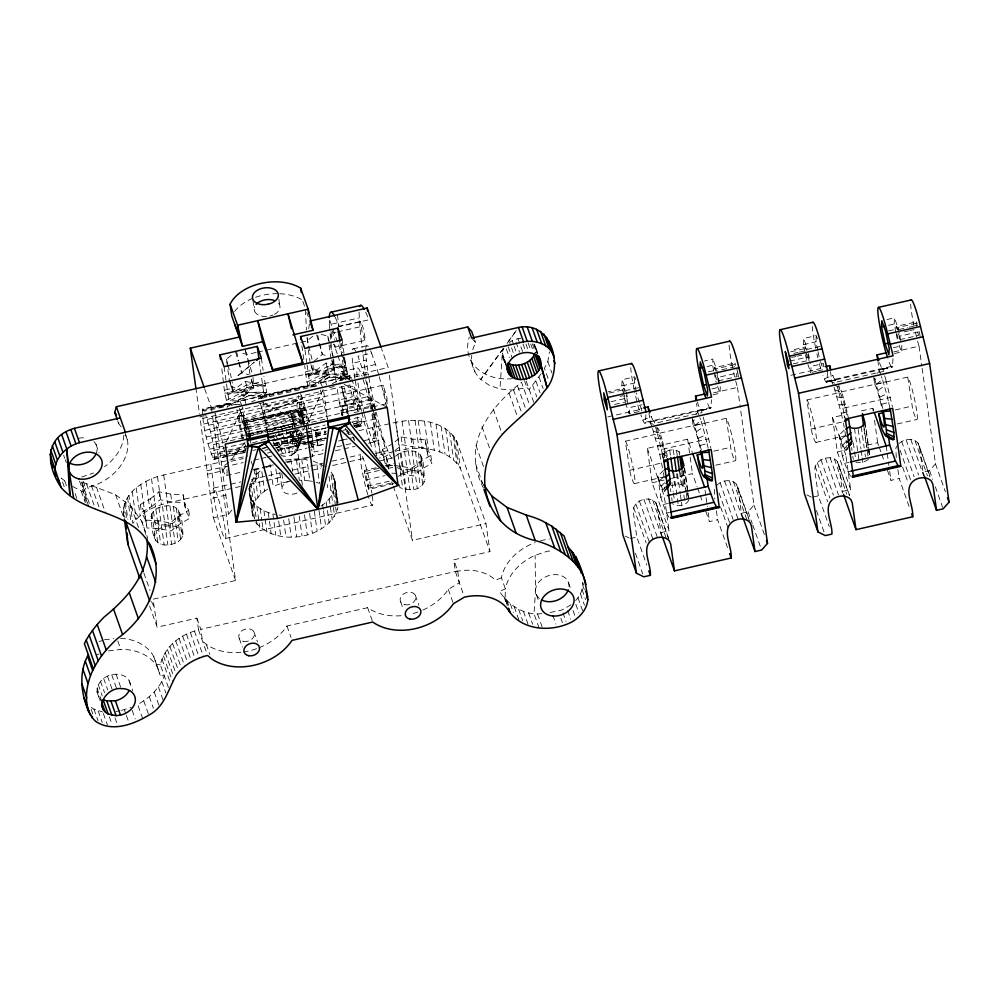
<?xml version="1.0" encoding="UTF-8"?>
<svg xmlns="http://www.w3.org/2000/svg" width="999" height="999" viewBox="0 0 999 999"><rect width="100%" height="100%" fill="white"/><g stroke="black" fill="none" stroke-linecap="round" stroke-linejoin="round"><path stroke-width="0.75" stroke-dasharray="5 3.75" d="M359.028 312.113L360.377 332.455A215.235 21.429 77.2 0 0 362.075 347.752M302.385 485.214L297.078 447.327L294.605 444.443L290.085 442.957L290.247 432.417M483.454 488.061C461.088 445.129 488.548 408.454 521.503 382.242L529.532 404.907M101.074 700.436C90.722 688.761 102.323 674.063 116.109 674.25A17.145 13.024 -19.5 0 1 130.107 687.499M507.367 605.556L505.119 598.314L505.382 588.935L501.436 577.784A48.601 36.901 -19.5 0 1 535.064 542.569M123.963 516.57C119.805 493.768 144.58 479.07 163.711 475L228.471 460.302M240.247 404.395L227.472 404.358L224.7 393.082L221.628 367.132M316.496 385.876L308.154 386.039L264.785 395.891L263.611 391.995L246.591 392.607L232.967 391.745L232.268 382.08M224.7 393.082L239.398 392.794L253.709 387.038L253.009 377.372M351.461 380.619L347.565 378.896L347.427 374.038L328.958 374.388L310.252 387.375L258.604 399.051L258.766 395.666L266.745 392.37L263.961 376.461M263.611 391.995L259.29 361.163M307.118 365.085L310.252 387.375L309.078 385.239L308.154 386.039L306.98 382.142L304.67 365.646M332.28 383.579L345.467 377.56L344.293 373.663L327.272 374.275L313.636 373.426L312.737 362.225M305.382 374.75L320.08 374.475L334.39 368.706L333.691 359.041M344.293 373.663L340.047 343.394M623.613 394.418L621.84 385.889L622.14 379.695L634.74 376.835L635.701 379.545M639.048 411.576L629.233 413.798L629.532 407.604L642.132 404.745M636.226 391.558L634.452 383.029L634.74 376.835M645.878 414.61L645.466 422.277L711.026 407.392L711.438 399.725M713.786 370.954L712.612 365.272L712.899 359.078L704.495 360.989M712.999 394.78L720.004 393.194L720.291 386.988L716.745 369.942L712.899 359.078M805.144 353.184L803.371 344.655L803.671 338.461L816.27 335.602L817.719 339.672M817.756 350.324L815.983 341.795L816.27 335.602M817.769 370.979L823.376 369.717L823.676 363.511L811.063 366.383L810.763 372.577L807.891 364.435M827.484 372.04L827.01 381.056L892.557 366.158L892.969 358.491M895.916 332.567L894.142 324.051L894.43 317.844L886.026 319.755M894.53 353.546L901.535 351.96L901.835 345.766L898.276 328.708L894.43 317.844M541.146 373.763L529.17 389.46L526.948 387.649L511.875 390.072L499.975 388.986L502.347 353.122A17.145 13.024 -19.5 0 1 503.821 348.289M537.712 353.658L534.59 344.593L535.776 349.101L534.827 353.933M668.643 538.286L655.769 502.547L652.747 500.099L648.576 498.951L643.893 499.275L639.41 501.036L635.801 503.946L633.641 507.567L633.229 511.363L636.825 537.062L646.728 565.022M714.322 489.248L714.735 498.976M849.649 495.591L837.299 461.313L834.277 458.866L830.107 457.729L825.424 458.054L820.941 459.802L817.332 462.712L815.172 466.346L814.759 470.129L818.356 495.829L829.295 526.735M292.532 443.494L294.368 427.272C286.488 425 277.198 426.548 271.204 432.367M249.25 490.084C249.588 481.755 255.17 474.725 261.613 469.93L264.598 491.208C256.256 497.09 249.45 507.942 253.446 518.294L249.25 490.084L252.235 511.363M269.543 436.513L291.808 431.456L291.121 436.925L300.237 443.931L305.157 443.356M844.105 430.207L839.347 434.927L842.719 445.129L845.629 450.462L846.752 447.652M307.505 337.837L308.129 348.326M308.753 328.671L309.378 324.088M335.427 505.606L330.644 471.59C340.846 483.479 331.88 500.511 319.618 506.743M250.462 497.015L251.96 500.249L254.945 521.528C275.212 547.652 328.796 539.947 337.999 507.33M292.183 428.796L293.469 421.079L290.359 411.638L243.993 421.166L240.996 412.687A27.547 2.747 77.2 0 0 239.947 409.84M293.144 446.491L284.578 448.439L276.186 447.415L281.468 455.744L286.563 456.368L291.783 455.182L293.144 446.491C300.125 444.592 306.094 434.54 298.614 429.558M548.001 378.334L544.443 368.281L547.839 361.551L549.462 351.948M575.624 600.549C580.119 595.729 583.279 589.198 582.692 582.492L584.215 586.8M294.605 444.443L297.764 428.846M244.68 452.634L213.624 459.353C207.03 443.643 202.622 426.161 202.46 409.115L227.672 403.384L229.57 405.694L237.862 403.771L238.024 400.374L248.276 392.719L266.745 392.37L266.883 397.215L264.985 394.917L264.785 395.891L251.598 401.91M214.348 459.528C214.76 444.28 209.84 429.17 205.644 414.61M227.672 403.384L227.472 404.358L217.258 407.23M345.467 377.56L345.666 376.586L349.575 375.699L351.398 377.747L355.956 391.808L360.264 411.201L350.774 413.361M349.325 379.358L349.575 375.699M355.394 427.485L361.463 426.111L361.163 416.845L350.324 419.305M624.038 392.595L623.913 388.236L608.066 391.833M714.685 367.62L714.36 369.168L734.527 364.585L734.852 363.037L714.685 367.62L716.046 371.066M793.218 363.861L807.629 360.589L805.444 347.003L791.033 350.274M896.215 326.398L895.891 327.934L916.058 323.351L916.383 321.815L896.215 326.398L897.577 329.832M292.52 431.268L291.121 436.925L271.403 441.408M262.013 384.603L246.978 391.084L243.943 395.954L246.129 404.645M342.694 366.271L327.66 372.764L324.625 377.622L326.473 385.052M151.186 516.096C152.36 509.265 160.09 506.318 166.246 505.869C182.73 503.558 182.193 523.364 182.917 534.627C181.743 541.47 174.013 544.405 167.857 544.867C151.373 547.177 151.91 527.372 151.186 516.096C153.471 530.219 181.431 526.311 179.758 512.112M291.783 455.182L296.865 450.824L302.222 436.476M399.513 484.802L399.912 487.674C435.502 499.3 429.395 455.457 398.339 476.398M296.154 445.754L300.324 430.994M121.241 426.973L118.681 423.626L119.48 420.841M168.419 687.487L160.402 664.847C164.148 646.59 181.106 633.928 198.551 629.969L196.89 618.144L157.13 627.185L149.45 605.431M293.993 453.996L296.778 444.53M338.261 326.548L360.577 321.478L363.049 327.472L365.259 339.185L364.872 340.447L335.115 347.202L334.79 340.821M357.505 410.314L357.192 404.12L353.334 391.92L383.092 385.152L386.938 397.365L387.262 403.546L357.505 410.314L354.645 401.248L353.334 391.92M353.496 423.926L375.811 418.856L375.487 412.475M393.931 483.616L368.643 489.36L368.319 482.979L364.348 470.392L377.734 467.357M301.848 433.578L297.078 447.327L297.327 449.063M295.729 452.51L299.613 442.082M296.865 450.824L301.473 439.323M293.356 431.443L291.121 436.925L270.304 440.259M142.732 718.793L137.65 704.445C149.313 698.226 159.553 688.523 164.348 676.011L160.165 675.361L153.821 656.743A48.601 36.901 -19.5 0 0 119.868 638.286M306.193 425.736L323.351 388.998L327.56 419.006M226.523 441.408L242.67 407.317L246.878 437.337M124.638 431.443L127.585 440.609A48.601 36.901 -19.5 0 1 97.615 484.153L85.589 488.174L83.504 492.22L86.301 505.544M662.874 457.717L662.799 455.432C665.446 449.55 674.038 448.264 679.095 451.735L680.531 453.708M688.823 499.999C686.176 505.881 677.572 507.167 672.514 503.708M898.014 444.393L895.853 448.014L896.265 457.742M290.085 442.957L282.205 444.056L277.135 448.414L270.692 437.974M251.348 379.945L251.698 381.368L250.274 383.466L243.082 391.521L243.943 395.954L239.398 392.794M332.018 361.613L332.38 363.049L330.956 365.135L323.763 373.201L324.625 377.622L320.08 374.475M507.067 343.531L516.733 329.932L506.83 343.544M503.246 348.501L480.806 379.433L489.385 385.364L499.975 388.986M503.484 348.489L480.806 379.433A48.601 36.901 -19.5 0 1 471.74 355.407M846.44 450.087L848.114 447.852M663.536 470.492L657.817 476.148L662.837 490.01L664.098 491.695L665.809 489.448M845.629 450.462L848.201 447.102M226.086 466.246L222.415 470.879L207.28 474.313M245.217 442.082L229.745 461.613L243.319 458.529M249.088 437.2L251.024 434.765L250.599 433.554L309.016 420.154L302.522 398.726A27.547 2.747 77.2 0 0 300.537 393.743M204.445 415.734L199.9 416.77L213.374 517.782L228.496 514.348L232.317 509.527M248.526 489.06L257.118 478.221L255.432 466.233M662.837 490.01L665.496 486.763M844.367 448.788L847.04 445.542M240.397 486.463L167.632 502.972C154.433 506.106 141.296 512.375 132.867 523.351L128.946 495.379M716.483 485.626C721.478 480.307 731.106 478.434 736.45 484.215L737.861 487.599L741.458 513.299L748.076 511.8L753.97 505.119L740.471 408.741M899.212 443.419C904.145 438.723 913.111 437.674 917.981 442.994L919.392 446.366L922.989 472.065L929.607 470.566L935.501 463.886L922.04 367.819M250.599 433.554L250.05 434.165L294.668 423.551L300.237 425.399M226.011 495.054L210.702 498.701M701.286 449.75L693.356 420.954L696.153 417.982M661.188 486.351L665.846 481.406M882.816 408.529L874.887 379.72L877.684 376.748M842.719 445.129L846.453 441.158M695.903 414.348L697.801 412.462L696.553 403.534M877.434 373.114L879.332 371.228L878.084 362.312M694.992 425.562L700.861 420.429L699.899 417.719M659.278 480.931L663.973 476.823M876.523 384.328L882.392 379.195L881.43 376.486M840.808 439.71L845.504 435.601M395.517 456.293C399.787 451.973 406.156 450.437 412.063 450.999C426.573 451.735 422.402 470.092 425.012 479.645M238.611 362.312L241.671 372.789L254.295 362.125L236.726 376.673L241.671 372.789L248.626 374.7M258.604 399.051L266.745 392.37C252.173 393.219 238.761 398.726 227.06 407.267M150.537 498.676L159.003 491.808L170.717 494.105L183.167 494.767L185.814 510.739L189.81 518.269L179.633 524.075L171.179 530.931L159.465 528.646L147.003 527.984L144.368 512.012L140.372 504.483L150.537 498.676L151.648 506.568L141.483 512.362L145.467 519.892M151.648 506.568L160.115 499.7L171.816 501.985L184.278 502.647L185.814 510.739M144.368 512.012L145.904 520.104L158.366 520.766L170.067 523.051L178.534 516.183L188.699 510.389L184.703 502.859M395.055 441.745L401.111 436.838L412.812 439.123L425.274 439.785L427.909 455.756L431.905 463.286L421.74 469.093L413.274 475.961L401.561 473.676L390.671 473.089M394.955 450.599L402.21 444.717L413.911 447.003L426.373 447.664L427.909 455.756M394.23 465.459L412.162 468.069L420.629 461.201L430.806 455.407L426.81 447.877M227.447 366.645L226.398 359.215L232.118 354.595M312.799 336.276L307.08 340.884L265.122 350.424M313.936 361.251L322.352 354.47L327.909 355.994M697.265 401.86A30.132 2.997 77.2 0 0 700.811 410.102L701.61 410.314L701.935 412.649L654.532 423.414L654.208 421.079L701.61 410.314M879.507 362.687A30.132 2.997 77.2 0 0 882.342 368.868L883.141 369.081L883.466 371.416L836.063 382.18L835.738 379.845L883.141 369.081M868.518 459.428L862.861 462.475L856.043 462.262M826.585 382.018L835.738 379.845M228.634 462.437L221.915 467.395L228.496 514.348M202.46 409.115L204.271 411.163L229.57 405.694L227.922 394.056L245.392 381.368L265.235 385.589M308.604 375.736L326.074 363.049L345.916 367.257L347.427 374.038L339.285 380.731L340.559 383.966M696.765 431.406L702.946 427.285L700.861 420.429M878.296 390.172L884.477 386.064L882.392 379.195M264.598 491.208L267.645 489.185M571.028 604.82L561.9 609.977L547.589 613.049M309.016 441.808L300.162 443.831L291.121 436.925L295.791 430.482L296.566 433.516L291.121 436.925L300.237 443.931L306.318 442.52M422.864 610.064A51.973 39.461 -19.5 0 0 448.326 589.36L459.328 582.792L457.679 570.978L453.721 559.815L489.935 551.585L485.964 523.626L456.58 440.796C443.906 418.756 413.386 417.582 391.333 423.326M520.954 338.186L514.985 339.335L509.54 342.058L511.063 346.353M388.087 467.619L383.579 457.392L382.467 449.5L391.371 444.43M383.579 457.392L391.208 453.034M265.672 467.232L272.59 463.861M228.134 394.692L246.553 385.077L265.447 386.213M308.816 376.361L327.235 366.745L346.129 367.894M664.098 491.695L664.909 491.308L665.034 484.54M219.405 407.729L228.409 403.559L203.197 409.29M226.298 400.462L243.219 391.883L246.978 391.084M306.98 382.142L323.888 373.564L327.66 372.764M698.588 438.136L705.082 435.202L702.946 427.285M880.119 396.903L886.613 393.968L884.477 386.064M245.392 381.368L248.276 392.719L229.433 400.836L239.885 400.874L260.627 396.166L263.411 402.609L267.62 432.617M326.074 363.049L328.958 374.388L310.115 382.517L320.567 382.555L341.308 377.834L342.42 380.419M288.436 481.293L273.152 486.138L270.167 464.86M642.782 420.092L651.298 416.645M824.312 378.858L832.829 375.412M501.436 577.784L495.529 580.144A44.868 34.066 -19.5 0 0 455.382 571.64L453.721 559.815M249.538 438.474L243.993 421.166L302.522 398.726L240.996 412.687M671.328 485.764L678.084 484.24L681.368 484.79L683.928 486.163L686.8 492.245M243.331 419.28L302.522 398.726M121.503 710.339L131.144 707.429M81.643 477.023L93.669 472.989M99.101 641.558L101.773 640.671M96.366 654.957L99.038 654.058M541.87 613.611C524.537 615.921 508.578 605.369 499.475 591.308L505.382 588.935A48.601 36.901 -19.5 0 1 535.114 555.319L547.14 551.298L553.334 550.549M353.296 424.1L361.688 421.403L352.41 422.327M397.09 467.582C405.482 472.652 423.064 469.006 421.865 457.13M247.902 445.779L229.695 451.386L214.573 454.82M311.638 387.05L318.544 385.439L318.706 382.055L329.195 377.197L347.427 374.038L339.448 377.347L339.285 380.731L351.398 377.747L345.666 376.586M252.435 442.944L265.559 439.11M271.391 437.412L291.808 431.456M280.694 429.545L292.57 426.148L248.813 436.113L293.019 423.601L294.255 424.2M653.708 421.103L645.054 423.239M835.439 379.957L826.26 382.018L835.651 379.92M245.567 450.349L229.795 454.545L229.695 451.386L246.353 448.801M701.086 410.314L710.289 408.354A30.145 2.997 77.2 0 0 711.026 407.392M882.616 369.093L891.82 367.132A30.132 2.997 77.2 0 0 892.557 366.158M305.819 408.129L244.655 423.114L306.131 409.14M700.336 445.367L707.142 443.693L705.082 435.202M881.867 404.133L888.673 402.472L886.613 393.968M307.829 442.157L326.074 437.924M310.489 441.458L325.237 438.074M310.364 443.306L317.67 445.741L325.387 443.981M329.832 330.244L329.433 324.65L359.178 317.894M334.977 316.945A80.444 8.004 77.2 0 1 339.061 326.573L368.818 319.817M330.619 339.21L330.107 333.591L336.064 332.23M337.55 331.893L359.865 326.823M256.131 352.46L247.14 354.508L239.198 352.322M257.63 352.123L263.624 350.761M352.972 348.863L366.583 345.779M378.546 374.238A57.68 5.744 77.2 0 0 376.81 368.319L371.591 353.122L357.967 356.218L363.199 371.416A57.68 5.744 77.2 0 1 364.935 377.335M224.837 390.097L233.129 388.211M253.871 383.504L262.163 381.618M305.519 371.765L313.811 369.88M334.553 365.172L342.832 363.299M354.857 378.421L352.697 363.174L366.308 360.09L365.684 351.248M246.865 387.575L318.743 371.253L323.763 373.201M327.547 369.255L345.716 365.135L337.999 343.431M229.807 381.718L232.967 391.745L253.709 387.038L250.974 378.246M311.276 366.321L313.636 373.426L334.39 368.706L331.656 359.927M341.296 371.74L357.442 368.082M362 367.582L375.612 364.485M264.985 394.917L308.354 385.065M265.722 395.08L309.078 385.239M350.312 375.874L346.403 376.76L347.565 378.896M204.683 388.811L211.363 407.692L388.236 367.52L381.556 348.639M202.135 410.664L231.393 404.021M260.614 397.377L312.075 385.689M341.296 379.058L349.25 377.247M354.633 377.01L368.244 373.913L366.308 360.09M258.966 403.621L263.411 402.609M329.283 387.649L336.688 385.964M202.76 418.381L349.875 384.965L355.095 410.002L207.967 443.419M207.193 419.418L240.697 411.8L246.641 437.013M260.277 403.496L261.438 407.093L321.378 393.481L327.322 418.681M341.346 386.363L342.12 388.773L354.32 386.001M203.671 424.026L350.786 390.609M239.735 416.171L243.768 415.247M297.215 403.109L301.248 402.197M208.841 425.224L242.332 417.619M261.438 407.093L263.074 412.912L323.014 399.288M342.12 388.773L343.756 394.58L355.956 391.808M243.993 421.166L305.507 407.192M204.895 430.369L352.01 396.953M245.429 422.302L298.876 410.164M210.439 431.655L243.943 424.051M263.074 412.912L264.685 419.343L324.625 405.719M343.756 394.58L345.367 401.011L357.567 398.239M290.359 411.638L290.996 413.711L306.456 410.202M341.983 415.322L339.535 403.109L369.293 396.341L366.321 378.072A215.235 21.429 77.2 0 1 362.437 350.724M245.329 425.124L291.396 414.66M290.996 413.711L291.321 414.835L306.78 411.326M291.321 414.835L291.658 415.996L307.105 412.487M246.016 427.197L292.083 416.733M340.06 406.118L369.805 399.363L369.293 396.341M291.658 415.996L291.983 417.207L307.43 413.698M206.368 436.988L353.484 403.571M342.882 415.022L341.77 406.643L371.516 399.887L374.6 408.516M291.983 417.207L292.307 418.456L307.767 414.947M246.703 429.345L292.769 418.881M292.307 418.456L292.632 419.73L308.079 416.221M211.913 438.274L245.404 430.669M267.382 432.292L266.159 425.949L326.086 412.337M348.064 413.973L346.828 407.629L359.028 404.857M247.402 431.543L308.404 417.52M340.834 410.227L370.579 403.471L369.805 399.363M292.632 419.73L293.256 422.34L308.716 418.831M248.114 433.803L293.019 423.601M293.256 422.34L293.856 424.987L309.315 421.478L309.578 422.227M213.137 444.617L243.731 437.674M268.881 431.955L325.824 419.018M209.615 449.225L223.264 446.128M294.543 429.932L299.088 428.908M269.243 437.075L303.396 429.32M214.048 450.262L246.091 442.982M268.294 437.937L304.258 429.77M305.756 429.433L325.224 425.012M211.164 454.021L246.054 446.103M270.317 440.596L326.436 427.847M352.222 421.99L358.279 420.616L361.463 426.111M325.886 428.121L315.534 430.469L308.579 428.159M305.057 436.376L309.091 435.464M212.537 457.48L224.663 454.72M226.186 454.383L245.904 449.9M273.202 443.706L326.286 431.643M353.584 425.449L359.652 424.063M214.673 457.979L244.967 451.098M273.801 444.543L305.657 437.312M307.18 436.963L325.374 432.829M354.208 426.286L361.788 424.563L354.295 425.911M213.624 459.353L224.238 456.943M225.749 456.605L245.467 452.122M253.047 450.399L256.081 449.712M262.15 448.326L266.696 447.302M272.764 445.916L325.849 433.866M356.181 426.973L360.739 425.936M262.887 448.501L265.909 447.814M275.012 445.741L305.344 438.861M306.868 438.511L326.586 434.028M343.269 430.244L346.303 429.558M264.847 450.337L267.857 449.65M275.349 447.952L305.369 441.133M305.981 442.37L300.062 443.718L296.566 433.516M307.455 442.045L325.187 438.012M229.945 459.965L247.627 455.956M307.43 442.345L325.724 438.211M346.865 433.416L349.875 432.729M358.941 430.669L389.885 423.651M302.347 443.893L305.382 443.206M308.117 442.682L326.598 438.386M277.597 449.687L306.106 443.219M267.457 453.047L270.467 452.372M278.009 450.649L309.678 443.456M311.188 443.119L324.762 440.035M348.888 434.553L351.91 433.866M206.793 470.829L243.157 462.574M253.783 460.164L265.921 457.405M267.432 457.055L271.99 456.019M279.57 454.295L306.88 448.101M308.391 447.752L325.087 443.968M341.77 440.172L347.839 438.798M349.363 438.449L353.908 437.412M338.536 440.996L347.302 439.011M311.089 442.932L314.298 451.973L323.351 449.912M336.938 446.828L344.48 445.117M345.991 444.78L352.035 443.406M364.111 440.659L376.186 437.924L386.551 467.182M361.9 412.649A57.68 5.744 77.2 0 0 368.831 438.549L370.055 442.432L383.666 439.348L388.686 453.059A57.68 5.744 77.2 0 0 391.958 458.079M226.473 475.524L241.583 472.09M253.671 469.343L273.326 464.885M285.414 462.137L308.092 456.993M309.603 456.643L323.201 453.558M335.302 450.811L354.945 446.353M368.556 443.256L374.6 441.883M621.84 385.889L634.452 383.029M707.005 366.546L712.612 365.272M803.371 344.655L815.983 341.795M888.536 325.312L894.142 324.051M254.221 470.005L264.723 467.619M266.221 467.282L273.726 465.571M287.225 462.512L311.238 457.055M609.178 393.057L623.588 389.785M790.709 351.823L805.119 348.551M638.586 387.687L625.986 390.547L622.14 379.695M708.341 371.84L716.745 369.942M820.117 346.466L807.517 349.325L803.671 338.461M888.473 330.931L898.276 328.708M721.802 369.755L729.008 368.119M730.444 367.794L734.777 366.808M793.843 353.396L798.164 352.41M799.6 352.085L803.92 351.111M899.013 329.508L907.654 327.547M909.102 327.222L913.423 326.236M914.859 325.911L917.744 325.249M213.574 488.061L240.871 481.868M251.486 479.445L280.307 472.902M292.432 470.154L309.116 466.358M310.639 466.021L322.764 463.261M331.868 461.188L344.006 458.441M350.075 457.055L360.689 454.645M620.167 396.391L623.051 395.729M791.62 357.455L795.941 356.468M797.377 356.144L801.697 355.157M903.995 331.93L908.316 330.944M909.752 330.619L914.085 329.633M375.587 453.446L387.687 450.686M611.026 401.685L626.885 398.089L626.236 395.529M718.543 383.104L717.644 377.472L737.811 372.902L736.538 367.769M789.685 361.114L808.416 356.868L807.766 354.295M899.624 339.061L899.175 336.251L919.342 331.668L918.705 329.108M249.475 484.403L282.729 476.848M294.817 474.1L320.517 468.269M332.605 465.522L365.859 457.967M393.806 451.635L376.448 455.569L372.527 427.584L375.437 435.789M395.254 451.298C417.32 445.554 447.827 446.74 460.502 468.768L489.935 551.585M614.572 404.433L626.098 401.823L624.5 395.404M718.306 380.881L737.037 376.623L735.751 371.491M899.837 339.648L918.568 335.389L917.282 330.257M379.058 461.088L392.682 458.004M711.887 388.898L720.291 386.988M893.418 347.677L901.835 345.766M385.164 465.659L394.093 463.636M607.867 416.858L639.148 409.752L639.035 408.941L642.057 408.241M790.883 375.287L820.679 368.519L820.566 367.707L823.588 367.02M365.259 471.428L378.646 468.381M386.076 466.695L393.519 464.997M713.648 392.832L737.487 387.425L736.325 383.316A31.181 3.109 77.2 0 1 735.651 380.744M893.68 351.948L919.018 346.191L917.856 342.083A31.181 3.109 77.2 0 1 917.182 339.523M368.643 489.36L364.51 473.788L379.395 470.417M388.311 468.381L392.782 467.37M812.175 372.252L816.37 371.303M365.696 480.019L385.027 475.624M367.32 486.176L389.635 481.106M369.031 488.099L392.832 482.692M655.781 427.809L657.429 433.691L704.832 422.927L710.888 448.239M837.312 386.588L838.96 392.457L886.363 381.693L892.419 407.005M625.349 441.208L625.936 442.02A22.09 2.198 77.2 0 1 634.44 475.686A22.09 2.198 77.2 0 1 630.394 473.876L625.349 441.208L658.378 433.703L658.953 434.515A22.09 2.198 77.2 0 1 665.172 455.744M692.307 419.655L693.169 425.799L726.198 418.306L726.785 419.105A22.09 2.198 77.2 0 1 735.289 452.772A22.09 2.198 77.2 0 1 731.243 450.974L726.198 418.306M806.88 399.975L807.467 400.786A22.09 2.198 77.2 0 1 815.971 434.453A22.09 2.198 77.2 0 1 811.925 432.642L806.88 399.975L839.909 392.47L840.484 393.281A22.09 2.198 77.2 0 1 846.702 414.523M873.838 378.421L874.699 384.578L907.729 377.073L908.316 377.884A22.09 2.198 77.2 0 1 916.82 411.551A22.09 2.198 77.2 0 1 912.774 409.74L907.729 377.073M225.462 538.473L372.577 505.057M657.18 505.919L660.913 532.617L669.118 530.756L652.122 482.779L647.302 448.339L687.637 439.185L692.27 452.272M657.429 433.691L661.388 449.513L708.791 438.748M838.96 392.457L842.919 408.279L890.321 397.515M838.71 464.697L842.457 491.396L850.649 489.535L837.324 451.91L832.504 417.47L843.843 414.897L844.817 417.632M861.488 410.889L872.839 408.316L873.863 411.201M629.42 470.304L662.449 462.812M713.761 451.148L730.281 447.402M810.951 429.083L843.98 421.578M895.291 409.927L911.812 406.168M634.365 483.641L664.385 476.823M715.696 465.172L735.214 460.739M815.896 442.42L845.916 435.601M897.227 423.951L916.745 419.518M652.122 482.779L664.073 480.069M671.553 478.371L692.469 473.613L697.102 486.7M211.363 407.692L235.577 580.494L153.072 599.225L157.13 627.185M393.281 486.201L412.45 540.322L485.964 523.626M837.324 451.91L847.252 449.662M864.01 428.858L866.32 445.329L877.659 442.757L878.683 445.641M657.817 476.148L660.764 497.127L664.285 496.328L669.118 530.756M839.347 434.927L842.294 455.894L845.816 455.094L850.649 489.535M660.764 497.127L663.161 504.532L667.607 503.533M842.294 455.894L844.692 463.311L849.138 462.3M663.161 504.532L666.52 513.036L669.492 512.362M844.692 463.311L848.051 471.803L851.023 471.128M196.89 618.144L200.849 629.308L457.679 570.978M630.207 538.561L636.825 537.062M813.061 497.04L818.356 495.829M705.856 511.426L709.452 521.603L717.644 519.742L728.071 549.163M887.399 470.242L890.983 480.369L899.175 478.509L909.078 506.468M259.028 647.764A51.973 39.461 -19.5 0 0 286.963 626.011L367.644 607.692A51.973 39.461 -19.5 0 0 402.372 615.584M271.628 440.284L304.608 432.854M306.106 432.517L325.587 428.134M883.054 369.155L892.132 367.132M701.523 410.377L710.601 408.354M273.913 443.581L305.731 436.7M307.242 436.363L325.424 432.43M354.22 426.198L361.788 424.563M882.729 369.168L891.82 367.132M701.198 410.389L710.289 408.354M115.822 711.563L120.08 710.651M834.04 387.25L841.283 413.236L847.077 412.038L848.663 419.355M652.509 428.484L659.74 454.458L665.546 453.271L666.495 457.654M271.703 440.422L305.507 434.515M307.043 434.253L325.474 431.031M285.452 460.015L296.328 458.916L306.918 459.627L309.902 480.906L312.4 481.418M104.445 639.772L113.736 638.636M108.391 650.936L120.779 649.412A48.601 36.901 -19.5 0 1 157.767 667.906L160.165 675.361M297.365 436.326L291.121 436.925L290.472 432.542M839.222 404.732L845.329 404.807L847.077 412.038M657.692 445.966L663.798 446.041L665.546 453.271M309.902 480.906L299.3 480.194L296.328 458.916M382.467 449.5L386.463 457.03L387.999 465.122L392.682 465.372M279.096 515.084L281.681 515.359M156.219 664.21L160.402 664.847M837.087 396.828L843.506 398.077L845.329 404.807M655.556 438.049L661.975 439.31L663.798 446.041M251.96 500.249C256.955 508.379 266.246 512.712 275.324 514.448M92.82 713.935L90.272 706.768L93.943 709.153L102.847 712.05M298.127 438.823L291.121 436.925L299.5 442.582M321.203 334.365L327.822 336.176L329.707 343.294M72.615 486.476L83.504 492.22L81.831 482.105L88.586 506.568L79.558 481.068L115.597 494.73L131.006 506.331L141.708 521.191L147.727 538.199M308.766 442.757L318.082 445.641L315.534 430.469L317.67 445.741M313.074 461.014L324.663 466.183M316.059 482.292L319.555 483.379L316.571 462.1M835.002 389.96L841.732 392.232L843.506 398.077M653.471 431.193L660.202 433.466L661.975 439.31M243.082 391.521L230.956 386.076M830.481 371.591L831.93 381.993L834.689 383.117M648.95 412.824L650.399 423.226L655.918 425.462M834.477 385.164L840.097 387.624L841.732 392.232M655.756 427.622L658.566 428.846L660.202 433.466M318.743 371.253L311.638 367.757M806.842 494.892L811.737 497.34M625.312 536.126L628.983 537.949M387.162 407.355L344.093 384.278L348.301 414.298M264.747 403.334L303.521 424.3M64.198 486.663L61.151 478.046L67.632 483.141M337.712 501.535L333.629 492.869L327.635 487.462L327.21 484.415M241.009 652.235A51.973 39.461 -19.5 0 1 206.281 644.33L202.497 641.133L200.849 629.308M341.77 406.643L344.243 412.637M506.918 366.034L502.347 353.122L502.997 357.754L505.706 361.626M471.678 338.099L475.599 342.595A48.601 36.901 -19.5 0 0 472.152 352.547M480.944 480.969L482.729 483.454M874.699 384.578L875.286 385.389A22.09 2.198 77.2 0 1 881.505 406.618M693.169 425.799L693.756 426.61A22.09 2.198 77.2 0 1 699.974 447.839M848.051 471.803L850.723 476.423M666.52 513.036L669.193 517.644M293.856 424.987L295.042 427.322L293.182 420.154M273.127 436.288L278.271 446.728M151.486 601.523L154.183 607.105M280.207 448.289L283.916 456.293M245.317 350.474L252.048 372.989M879.332 371.228L880.481 373.776M873.626 376.885L874.887 379.72M831.93 381.993L833.079 384.54M697.801 412.462L698.95 415.01M692.095 418.119L693.356 420.954M650.399 423.226L651.548 425.774M322.24 386.413L320.567 382.555L329.195 377.197L341.308 377.834L329.195 377.197L328.958 374.388M242.108 406.031L239.885 400.874L248.514 395.529L260.627 396.166L248.514 395.529L248.276 392.719M370.579 350.724L371.591 353.122M364.872 340.447L361.925 331.106L360.577 321.478M387.262 403.546L384.403 394.493L383.092 385.152M375.811 418.856L372.54 410.177M335.115 347.202L333.803 344.018L337.387 354.245M245.367 350.187L247.764 358.966M275.474 434.265L279.995 445.242M916.383 321.815L917.294 324.113M805.444 347.003L806.805 350.449M734.852 363.037L735.764 365.334M623.913 388.236L625.274 391.683M251.074 461.126L253.047 466.645M899.137 345.179L901.535 351.96M935.501 463.886L945.404 491.845M929.607 470.566L932.741 479.395M935.339 486.75L942.631 507.355M919.392 446.366L930.856 478.733M917.981 442.994L929.957 476.835M914.959 440.547L927.459 475.861M922.989 472.065L924.55 476.486M910.788 439.398L923.813 476.186M906.105 439.722L918.605 475.037M901.622 441.483L914.122 476.798M900.099 450.274L911.038 481.181M902.621 467.145L908.353 483.329M879.195 447.09L881.255 452.884M881.767 454.32L884.327 461.563M866.32 445.329L867.282 448.064M867.769 449.425L869.704 454.895L865.509 424.95M820.491 361.563L823.376 369.717M832.504 417.47L845.816 455.094M837.299 461.313L849.275 495.154M834.277 458.866L846.777 494.18M830.107 457.729L842.607 493.031M825.424 458.054L838.448 494.83M820.941 459.802L833.441 495.117M817.332 462.712L829.844 498.026M815.172 466.346L827.671 501.66M816.433 510.576L824.25 532.654M717.594 386.401L720.004 393.194M753.97 505.119L764.397 534.552M748.076 511.8L752.247 523.563M752.771 525.037L761.625 550.049M737.861 487.599L748.8 518.493M736.45 484.215L749.475 521.003M733.428 481.78L746.965 520.029M741.458 513.299L743.019 517.707M729.258 480.631L742.806 518.881M724.575 480.956L738.124 519.218M720.092 482.704L733.116 519.492M719.093 492.982L730.032 523.876M720.566 506.905L727.859 527.497M697.614 488.161L699.675 493.968M700.187 495.429L702.759 502.697M687.287 493.618L688.736 497.714L688.111 493.219M641.845 410.939L636.525 392.969M647.302 448.339L664.285 496.328M625.399 402.947L629.233 413.798M655.769 502.547L668.793 539.335M652.747 500.099L666.296 538.349M660.913 532.617L661.962 535.564M648.576 498.951L662.125 537.212M643.893 499.275L657.442 537.537M639.41 501.036L652.959 539.285M635.801 503.946L649.35 542.195M633.641 507.567L646.141 542.882M635.414 553.284L642.719 573.876M547.839 361.551L551.91 373.027M535.452 346.765L537.986 353.933M535.776 349.101L537.3 353.396M533.741 344.081L536.788 352.697M532.442 343.868L535.489 352.472M530.731 343.993L533.279 351.161M528.196 343.069L530.744 350.249M539.035 376.998L543.094 388.486M525.924 344.006L528.459 351.173M522.989 343.931L525.524 351.099M535.963 381.243L540.034 392.719M517.957 338.549L522.527 351.461M532.679 385.402L536.75 396.878M516.008 342.195L519.555 352.247M512.15 340.509L513.673 344.817M514.185 346.253L517.232 354.857M526.211 381.081L534.253 403.796M524.475 380.681L526.948 387.649M511.575 347.789L514.622 356.406M508.241 346.778L512.312 358.254M506.318 348.876L509.365 357.48M517.582 386.064L526.61 411.576M504.108 359.827L505.631 364.123M502.41 355.494L506.98 368.406M502.997 357.754L505.544 364.935M513.474 389.772L522.502 415.272M582.779 585.402L584.303 589.71M582.03 589.597L585.589 599.637M580.419 593.756L584.477 605.232M509.165 393.331L517.694 417.42M577.996 597.752L583.079 612.1M568.506 582.692L571.053 589.86M575.849 604.345L578.896 612.949M573.051 610.551L575.087 616.296M474.612 339.797L475.599 342.595M567.682 610.539L570.729 619.155M493.256 408.953L502.285 434.453M562.924 612.849L565.971 621.453M470.891 360.464L474.85 371.628M560.876 618.331L562.4 622.639M552.909 615.496L555.956 624.1M481.955 426.623L489.985 449.3M536.438 594.73L538.985 601.91M537.574 614.035L542.145 626.947M475.949 445.279L484.478 469.368M539.11 628.109L534.028 613.761L535.526 590.159L535.114 555.319M528.596 612.799L532.667 624.275M475.599 463.773L482.629 483.603M523.451 611.313L528.533 625.661M518.643 609.328L522.714 620.804M514.26 606.868L518.831 619.78M510.339 603.97L513.386 612.574M506.93 600.661L508.966 606.405M505.869 599.288L507.892 605.019M505.119 598.314L507.654 605.494M504.083 596.99L506.63 604.17M455.382 571.64L463.898 595.704M448.326 589.36L452.897 602.272M372.053 408.803L370.579 403.471M391.72 481.805L392.757 484.727M337.487 341.983L329.27 318.868L329.433 324.65M370.055 442.432L371.566 446.69M415.309 595.229L418.868 605.269M332.38 363.049L334.39 368.706M352.909 436.688L353.896 439.498M302.847 301.386L305.282 308.279M306.793 312.525L308.291 316.77M342.307 415.559L341.333 412.812L371.079 406.056L372.065 409.827M400.661 601.823L403.196 608.99M367.644 607.692L372.215 620.604M251.698 381.368L253.709 387.038M286.963 626.011L291.034 637.487M213.374 517.782L235.577 580.494M253.958 631.88L257.505 641.92M239.298 638.473L242.345 647.077M206.281 644.33L209.84 654.382M198.551 629.969L207.068 654.045M125.612 435.04L127.585 440.609M194.418 631.068L203.446 656.58M117.695 420.829L118.681 423.626M190.372 632.479L199.4 657.979M186.438 634.178L194.967 658.266M182.667 636.151L191.196 660.239M179.096 638.386L187.625 662.474M131.006 506.331L139.535 530.419M175.749 640.846L184.778 666.358M172.652 643.531L181.693 669.03M169.855 646.403L177.884 669.068M115.597 494.73L124.625 520.229M95.991 444.318L99.038 452.922M167.37 649.425L175.899 673.513M165.222 652.597L173.252 675.262M163.436 655.856L172.465 681.355M162.013 659.19L170.042 681.867M96.416 487.075L105.444 512.574M153.821 656.743L157.767 667.906M161.826 681.568L165.884 693.044M91.421 485.626L99.45 508.291M86.551 483.966L95.579 509.465M158.429 686.925L163.499 701.273M83.117 481.206L85.589 488.174M81.831 482.105L89.86 504.77M154.221 691.982L159.303 706.33M81.219 491.196L85.29 502.672M149.301 696.653L153.359 708.129M65.297 459.777L66.309 462.649M75.162 493.656L77.185 499.388M143.744 700.823L148.314 713.736M64.76 481.031L67.308 488.211M117.82 641.046L120.779 649.412M129.158 680.769L132.717 690.809M132.168 710.301L135.215 718.905M116.109 674.25L121.191 688.598M124.351 709.727L125.874 714.035M126.374 715.471L128.409 721.216M111.738 674.787L116.309 687.687M107.492 676.198L112.575 690.546M103.659 678.408L107.73 689.884M115.01 717.906L117.045 723.651M100.499 681.268L104.57 692.744M98.239 684.552L102.298 696.028M109.353 716.77L111.888 723.938M97.015 688.074L102.098 702.422M96.915 691.57L99.987 700.536M103.359 713.486L107.417 724.962M98.177 710.938L102.235 722.414M93.943 709.153L98.002 720.629M330.107 333.591L332.417 340.097M367.857 387.699L375.524 409.553M337.899 355.706L346.116 379.096M143.881 573.039L150.012 590.496M347.752 431.256L348.751 434.09M257.118 478.221L254.033 469.393L257.992 497.365M347.352 430.157L348.351 433.054M347.739 431.106L348.738 434.003M357.118 417.008L358.279 420.616M320.217 389.885L321.378 393.481M239.535 408.204L240.697 411.8M332.118 330.507L334.49 339.51M310.914 364.635L313.636 373.426M232.967 391.745L229.32 380.032L227.647 368.132M141.708 521.191L147.04 538.399M278.284 431.081L282.205 444.056M316.671 335.002L322.352 354.47L317.232 333.279M235.552 351.823L238.174 360.814M250.25 440.896L250.974 443.369M820.566 367.707L820.841 368.681M639.035 408.941L639.31 409.915M884.702 375.824L886.363 381.693M703.171 417.045L704.832 422.927M820.679 368.519L819.53 364.41A31.181 3.109 77.2 0 1 818.855 361.85M639.148 409.752L637.999 405.644A31.181 3.109 77.2 0 1 634.465 390.946M372.864 409.515L384.89 446.516L382.455 435.464A57.68 5.744 77.2 0 1 376.198 412.35M330.082 344.717L333.479 357.517M311.988 359.378L306.905 337.787M226.398 359.215L227.535 363.486M227.909 364.91L231.306 377.709M312.013 453.883L312.737 456.718L311.688 449.175M284.578 448.439L286.563 456.368M898.538 333.678L899.175 336.251M896.79 333.566L898.388 339.972M717.007 374.912L717.644 377.472M715.259 374.787L716.857 381.206M236.551 351.598L238.736 360.676M239.111 362.2L241.671 372.789M842.919 408.279L845.329 419.118M661.388 449.513L663.798 460.352M345.367 401.011L346.828 407.629M309.016 420.154L309.315 421.478M264.685 419.343L266.159 425.949M888.673 402.472L889.922 408.191M841.283 413.236L843.144 421.828M707.142 443.693L708.079 447.989M659.74 454.458L663.161 471.241M896.215 333.991L897.689 341.096M818.056 351.748L819.53 358.853M808.403 353.584L810.476 363.536M805.444 354.608L806.93 361.713M714.085 372.377L716.158 382.33M626.273 391.97L628.046 400.499M623.913 395.841L625.099 401.523M281.568 426.873L284.74 443.244M843.393 423.189L844.18 427.272M372.627 408.266L371.516 399.887M330.994 331.631L332.168 337.862M339.535 403.109L338.249 395.292A215.235 21.429 77.2 0 1 336.8 386.301M919.342 331.668L920.254 337.287M916.058 323.351L916.508 326.173M808.416 356.868L809.09 361.076M737.811 372.902L738.498 377.11M626.885 398.089L627.784 403.721M368.244 373.913L368.469 375.324M844.929 431.468L846.565 443.306M663.398 472.702L664.335 478.533M123.339 512.15L123.951 516.308M919.018 346.191L921.827 366.271M897.926 469.605L899.175 478.509M886.163 445.929L887 451.923M887.212 453.421L888.885 465.397M889.722 471.391L890.983 480.369M872.839 408.316L873.263 411.313M874.512 420.292L877.659 442.757M864.959 422.739L868.531 448.201M868.743 449.687L869.58 455.681M863.698 424.987L868.094 456.431M861.263 426.848L864.197 447.802M865.034 453.796L865.459 456.793M858.241 429.533L860.963 449.001M861.175 450.499L862.012 456.481M862.224 457.979L862.861 462.475M854.507 428.384L859.327 462.812M853.308 442.794L854.357 450.274M854.57 451.773L855.406 457.767M851.598 447.402L852.01 450.399M852.859 456.393L853.271 459.39M838.835 384.79L839.909 392.47M737.487 387.425L740.259 407.217M716.395 510.839L717.644 519.742M705.044 490.159L705.893 496.141M706.093 497.639L707.354 506.63M708.191 512.612L709.452 521.603M687.637 439.185L689.947 455.656M690.159 457.155L692.469 473.613M684.54 467.769L687.899 491.72M684.415 468.556L687.562 491.021M687.774 492.519L688.398 497.002M683.141 470.804L686.076 491.77M686.288 493.269L687.125 499.25M682.829 470.179L685.351 488.149M679.095 451.735L679.52 454.72M681.83 471.191L683.928 486.163M680.706 472.664L683.016 489.135M683.853 495.117L684.702 501.111M676.548 450.362L677.384 456.343M679.482 471.316L681.368 484.79M677.484 473.851L680.207 493.319M680.419 494.817L681.256 500.811M681.468 502.31L681.892 505.294M673.251 449.8L674.088 455.781M676.61 473.751L678.084 484.24M673.751 472.702L678.358 505.644M669.73 450.137L670.779 457.629M672.876 472.602L674.55 484.577M671.927 482.617L673.189 491.608M673.388 493.106L674.238 499.088M666.495 451.336L667.344 457.317M670.416 488.736L670.841 491.733M671.678 497.714L672.102 500.711M664.06 453.184L664.697 457.679M662.799 455.432L663.211 458.429M657.517 427.56L658.378 433.703M456.58 440.796L460.502 468.768M454.37 437.013L458.304 464.985M452.997 435.214L456.918 463.186M449.687 431.843L453.608 459.827M445.704 428.833L449.637 456.805M441.121 426.223L445.042 454.195M435.989 424.063L439.922 452.035M430.407 422.365L434.328 450.337M430.806 455.407L431.905 463.286M424.45 421.178L428.371 449.15M425.274 439.785L426.373 447.664M418.219 420.504L422.14 448.476M420.554 454.932L424.363 482.13M415.035 420.367L418.956 448.351M420.629 461.201L421.74 469.093M418.381 453.096L422.777 484.478M415.484 451.76L420.354 486.563M412.812 439.123L413.911 447.003M408.566 420.504L412.5 448.476M412.063 450.999L417.27 488.224M412.162 468.069L413.274 475.961M408.341 450.886L411.151 470.991M410.901 469.268L413.711 489.36M402.085 421.166L406.006 449.138M404.583 451.411L409.952 489.885M401.111 436.838L402.21 444.717M401.036 452.547L406.231 489.772M389.31 375.224L412.45 540.322M395.679 422.34L399.6 450.324M400.462 465.784L401.561 473.676M397.939 454.208L402.809 489.011M387.999 465.122L388.561 469.068M386.463 457.03L387.575 464.922M372.727 413.236L376.186 437.924M342.083 339.885L345.916 367.257M337.412 314.76L339.061 326.573M341.433 343.469L342.719 352.684M343.294 356.768L346.416 379.046M354.071 438.573L354.395 440.909M327.822 336.176L328.871 343.606M329.071 345.092L330.744 356.993M335.015 481.393L337.999 502.672M335.189 484.877L337.949 504.632M334.166 477.997L337.15 499.275M332.742 474.7L337.662 509.69M335.639 507.117L336.488 513.199M329.008 476.336L330.919 490.022M331.68 495.367L333.179 506.006M333.391 507.529L334.665 516.645M308.329 349.812L310.002 361.7M329.233 498.688L332.217 519.967M304.982 349.887L306.893 363.574M326.211 501.835L329.195 523.114M320.854 463.961L321.278 466.995M301.873 345.754L303.808 359.528M322.652 504.757L323.289 509.315M323.501 510.839L325.637 526.036M310.826 427.297L314.298 451.973M310.627 441.645L311.476 447.677M319.043 510.439L321.591 528.683M314.373 511.251L317.145 531.018M309.578 513.236L312.337 532.991M301.698 459.053L304.683 480.332M278.871 299.25L279.995 307.33M304.508 514.835L307.28 534.602M299.25 516.033L302.023 535.789M290.871 459.24L292.582 471.403M293.893 516.795L296.653 536.563M288.723 518.656L291.271 536.888M281.843 473.389L283.117 482.505M279.857 472.914L282.218 489.797M261.401 358.216L263.112 370.379M252.972 300.549L254.42 310.901M283.616 520.054L285.951 536.775M275.861 468.931L277.997 484.128M278.659 521.016L280.781 536.226M272.852 513.961L275.836 535.239M247.977 360.452L250.062 375.312M268.219 512.549L271.204 533.828M263.961 510.751L266.945 532.03M258.042 472.889L261.014 494.168M260.152 508.578L261.863 520.741M262.075 522.265L263.137 529.857M256.855 506.081L259.827 527.36M252.597 479.458L255.569 500.736M254.108 503.296L257.093 524.575M250.811 482.954L253.796 504.233M249.688 486.513L252.672 507.792M249.513 493.593L252.497 514.872M224.088 366.683L227.922 394.056M210.789 464.323L214.698 492.295M195.816 387.637L199.513 413.973M188.699 510.389L189.81 518.269M183.167 494.767L184.278 502.647M178.459 509.902L182.268 537.1M178.534 516.183L179.633 524.075M176.286 508.079L180.682 539.46M173.389 506.73L178.259 541.545M170.717 494.105L171.816 501.985M169.967 505.981L175.162 543.206M163.711 475L167.632 502.972M170.067 523.051L171.179 530.931M166.246 505.869L171.616 544.343M162.487 506.393L167.857 544.867M157.48 476.685L161.401 504.657M159.003 491.808L160.115 499.7M158.941 507.517L164.136 544.755M158.366 520.766L159.465 528.646M151.523 478.846L155.444 506.83M155.844 509.19L160.714 543.993M153.421 511.276L157.817 542.657M151.836 513.623L155.644 540.821M145.941 481.456L149.862 509.428M145.904 520.104L147.003 527.984M140.809 484.453L144.743 512.437M140.372 504.483L141.483 512.362M136.226 487.812L140.147 515.796M132.243 491.471L136.176 519.455M127.56 497.402L131.081 522.44M125.362 501.548L127.847 519.218M124.563 503.658L126.623 518.394M123.551 507.917L124.987 518.219M182.917 534.627C180.632 520.516 152.672 524.425 154.333 538.623M352.697 363.174L352.56 362.025A57.68 5.744 77.2 0 1 352.085 355.407M286.238 429.27L287.425 442.869M305.369 309.827L306.481 330.02M364.348 470.392L364.51 473.788M288.986 447.814L289.26 455.994M891.42 366.808A30.132 2.997 77.2 0 1 887.874 358.566M827.01 381.056A30.157 2.997 77.2 0 1 823.026 375.512M834.952 379.632A30.145 2.997 77.2 0 1 833.391 376.798L832.766 375.262A30.145 2.997 77.2 0 1 832.105 373.451M817.869 357.879A31.181 3.109 77.2 0 1 816.907 353.808M815.708 348.364A31.181 3.109 77.2 0 1 812.324 326.436M916.52 336.888A31.181 3.109 77.2 0 1 915.234 331.481M914.035 326.036A31.181 3.109 77.2 0 1 910.651 304.108M653.421 420.866A30.145 2.997 77.2 0 1 651.86 418.032L651.236 416.483A30.145 2.997 77.2 0 1 650.574 414.685M634.178 389.598A31.181 3.109 77.2 0 1 630.781 367.669M734.665 376.773A31.181 3.109 77.2 0 1 733.703 372.702M732.504 367.257A31.181 3.109 77.2 0 1 729.108 343.007M645.479 422.277A30.157 2.997 77.2 0 1 640.796 414.685M709.889 408.042A30.132 2.997 77.2 0 1 707.042 401.86M247.04 436.513A17.145 1.711 77.2 0 1 244.056 415.197A17.145 1.711 77.2 0 1 250.811 438.686M246.378 448.089A17.145 1.711 77.2 0 1 244.455 442.644M243.369 438.798A17.145 1.711 77.2 0 1 239.935 416.084A17.145 1.711 77.2 0 1 246.778 439.597M364.435 414.573A37.937 3.771 77.2 0 0 373.176 440.921A37.937 3.771 77.2 0 0 374.5 430.02L373.988 426.398A37.937 3.771 77.2 0 0 371.753 413.786M364.148 413.449A37.937 3.771 77.2 0 1 357.692 381.106M357.167 376.735A37.937 3.771 77.2 0 1 361.988 376.211M363.049 379.358A37.937 3.771 77.2 0 1 370.816 409.215M226.973 469.642A37.937 3.771 77.2 0 1 221.915 467.395L215.035 413.336L216.034 416.546A37.937 3.771 77.2 0 1 225.225 456.093M305.282 435.352A17.145 1.711 77.2 0 1 301.935 429.582M300.499 424.363A17.145 1.711 77.2 0 1 297.702 403.221A17.145 1.711 77.2 0 1 304.695 429.095M304.533 423.451A17.145 1.711 77.2 0 1 301.024 403.396A17.145 1.711 77.2 0 1 304.857 410.626A17.145 1.711 77.2 0 1 309.24 432.355M344.218 358.841A18.194 1.811 77.2 0 1 347.977 378.633M539.373 598.476A17.145 13.024 -19.5 0 1 548.975 575.549A17.145 13.024 -19.5 0 1 568.281 589.822M361.576 411.251A57.68 5.744 77.2 0 1 355.07 379.67M352.46 349.837A57.68 5.744 77.2 0 1 355.706 351.286M365.634 379.832A57.68 5.744 77.2 0 1 377.172 431.543L379.47 447.939A57.68 5.744 77.2 0 1 379.882 458.304M375.187 408.154A57.68 5.744 77.2 0 1 368.681 376.586M365.771 348.576A57.68 5.744 77.2 0 1 369.318 348.189M379.245 376.735A57.68 5.744 77.2 0 1 386.925 408.329M248.152 437.55A9.878 0.987 77.2 0 1 245.392 424.625A9.878 0.987 77.2 0 1 246.828 424.95A9.878 0.987 77.2 0 1 249.837 437.937M303.521 428.733A9.878 0.987 77.2 0 1 302.709 428.546M301.598 425.412A9.878 0.987 77.2 0 1 298.838 412.475A9.878 0.987 77.2 0 1 300.274 412.812A9.878 0.987 77.2 0 1 303.284 425.799M347.177 413.686A37.937 3.771 77.2 0 1 341.908 387.225M341.034 380.394A37.937 3.771 77.2 0 1 345.854 379.882M365.671 312.138A80.444 8.004 77.2 0 1 368.256 318.356M297.103 493.069A10.39 6.681 -8 0 1 282.605 490.609A10.39 6.681 -8 0 1 290.047 481.131M123.876 435.077A48.601 36.901 -19.5 0 1 104.533 466.733M540.471 540.821A48.601 36.901 -19.5 0 1 549.388 539.073M372.277 495.791A25.986 2.585 77.2 0 1 368.231 496.066M367.832 494.767A25.986 2.585 77.2 0 1 360.676 461.476A25.986 2.585 77.2 0 1 363.873 460.152A25.986 2.585 77.2 0 1 371.865 493.081M512.537 378.658A48.601 36.901 -19.5 0 1 469.293 337.1M245.754 451.236A27.547 2.747 77.2 0 1 243.394 443.181M242.208 438.598A27.547 2.747 77.2 0 1 237.025 409.64M303.733 424.625A27.547 2.747 77.2 0 1 298.539 395.666M346.79 431.843A18.194 1.811 77.2 0 1 345.404 428.084M336.126 381.918A215.235 21.429 77.2 0 1 332.879 358.991M332.505 355.994A215.235 21.429 77.2 0 1 330.881 341.858M93.894 441.558A17.145 13.024 -19.5 0 1 95.717 454.557M64.785 458.341A17.145 13.024 -19.5 0 1 63.749 455.107M78.571 438.324A17.145 13.024 -19.5 0 1 87.138 438.174M256.531 648.701A51.973 39.461 -19.5 0 1 243.619 651.91M417.894 612.05A51.973 39.461 -19.5 0 1 410.189 614.285M234.578 311.463A42.22 27.16 -8 0 1 252.984 298.264M255.619 297.265A42.22 27.16 -8 0 1 276.985 293.656M279.857 293.718A42.22 27.16 -8 0 1 302.36 300.012M278.534 303.184A13.024 8.379 -8 0 1 274.038 314.56M273.064 315.01A13.024 8.379 -8 0 1 269.892 316.021M266.521 316.496A13.024 8.379 -8 0 1 254.695 306.518M835.239 379.882L826.26 382.018L835.339 379.932M298.851 440.934L291.121 436.925L298.876 441.009M342.32 415.646L341.333 412.812L342.332 415.696M213.873 497.327A25.986 2.585 77.2 0 0 224.725 538.299A25.986 2.585 77.2 0 0 219.942 504.17A25.986 2.585 77.2 0 0 213.873 497.327M404.82 604.707A8.054 6.119 -19.5 0 0 415.796 596.753A8.054 6.119 -19.5 0 0 403.334 594.118A8.054 6.119 -19.5 0 0 404.82 604.707M243.456 641.346A8.054 6.119 -19.5 0 0 254.445 633.403A8.054 6.119 -19.5 0 0 241.97 630.769A8.054 6.119 -19.5 0 0 243.456 641.346"/><path stroke-width="1.5" d="M568.019 547.077C581.331 560.839 585.614 581.356 587.862 599.75C586.937 609.415 579.907 617.345 571.753 622.027C551.823 632.18 522.939 630.981 509.165 611.338A44.868 34.066 -19.5 0 0 464.41 597.14L453.409 603.708A51.973 39.461 -19.5 0 1 372.727 622.04L292.045 640.359A51.973 39.461 -19.5 0 1 211.363 658.678L207.58 655.469C195.442 658.291 184.003 664.947 176.398 674.937C168.257 689.06 164.785 706.83 148.814 715.172C133.441 724.462 111.638 732.604 95.355 721.116C81.943 707.954 85.664 684.515 93.406 669.13L84.378 643.618C89.398 633.678 96.354 624.812 104.221 616.982C127.622 598.051 150.524 572.24 147.015 539.935M93.406 669.13C99.363 657.367 107.942 647.065 117.745 638.324C146.728 617.594 167.27 578.309 149.725 543.868M127.41 537.3L127.884 544.28L139.71 577.884M699.999 368.132L700.299 361.938L704.145 372.802L707.692 389.86L707.392 396.054L703.546 385.189L699.999 368.132L702.796 367.507M881.53 326.91L881.83 320.716L885.676 331.568L889.222 348.626L888.923 354.82L885.089 343.968L881.53 326.91L884.327 326.273M88.849 712.187C81.106 694.293 78.259 672.352 88.337 654.782M507.067 369.23C512.2 390.134 549.525 375.761 539.01 356.805M666.583 489.085L669.942 484.627L670.042 478.858L667.132 460.576L664.372 461.813M704.045 477.06L705.007 474.65L704.832 470.954L701.922 452.672L709.003 452.285L712.424 473.763L712.312 480.544L711.5 480.931C699.687 478.296 699 464.51 697.252 454.907L701.748 453.883M848.95 446.74L851.473 443.394L851.747 441.333L848.663 419.355L844.517 421.203M885.576 435.826L886.538 433.429L886.363 429.732L883.453 411.451L890.534 411.051L893.955 432.542L893.843 439.31L893.031 439.697C881.218 437.062 880.531 423.289 878.783 413.673L883.278 412.649M247.552 442.657L248.139 446.341L258.616 446.94L317.907 509.265L328.821 428.009L327.772 420.504M267.832 434.128L268.881 441.633L258.616 446.94L236.176 522.252L225.237 444.13L387.162 407.355L398.114 485.477L358.241 500.099L277.56 518.431L236.176 522.252L248.139 446.341L247.09 438.836M117.208 419.443L114.735 412.462L116.359 406.73L467.732 326.935L471.678 338.099L518.493 327.46C552.847 320.279 565.222 370.617 544.105 391.346C533.016 408.316 515.871 419.742 502.285 434.453C468.743 472.702 485.002 528.908 535.277 540.584A106.306 80.719 -19.5 0 1 551.298 546.391C567.095 554.045 582.429 566.47 585.988 584.602M150.737 546.703C133.267 510.264 85.777 516.108 61.201 487.574C45.704 464.71 44.593 436.9 74.401 428.321L120.305 417.894M553.508 355.207C548.888 343.743 534.877 339.76 523.576 341.808L79.483 442.669C64.997 446.541 51.261 461.001 55.907 476.91M267.607 433.703L268.631 440.959L264.847 443.756L317.907 509.265L332.954 428.284L339.298 428.608L342.095 427.709M236.176 522.252L252.272 446.603L247.902 445.779L258.466 446.928M258.766 446.865L268.631 440.959L317.907 509.265L339.298 428.608L349.313 422.639L348.289 415.384M507.717 363.112C517.145 368.206 530.382 363.624 534.827 353.933L539.91 368.281M666.67 488.324L668.393 486.076M849.063 445.979L851.473 443.394M666.882 486.775L670.217 482.554M848.413 445.542L851.747 441.333M666.033 483.404L670.042 478.858M847.564 442.17L851.573 437.637M729.345 341.596A31.181 3.109 77.2 0 1 738.91 367.682L748.089 404.732L767.519 543.381L761.625 550.049L755.007 551.548L743.019 517.707M910.876 300.362A31.181 3.109 77.2 0 1 920.441 326.448L929.619 363.511L949.05 502.147L943.156 508.816L936.538 510.327L924.55 476.486M665.346 477.584L669.442 473.763M846.89 436.351L850.973 432.53M258.878 358.241L256.593 360.177L258.878 358.241L257.23 346.416L219.905 354.895L220.554 359.49M665.284 469.755L668.456 467.544M845.753 429.27L849.987 426.311M336.226 429.145L339.298 428.608L349.563 423.301L348.514 415.796M669.243 484.952L669.942 484.627M331.243 312.138L361.001 305.382M195.816 387.637L190.285 348.164L239.198 337.063L237.55 325.237L230.107 304.22A42.22 27.16 -8 0 1 300.699 288.187L308.142 309.203L313.074 330.294L292.907 334.865M309.802 321.029L367.157 308.004L381.031 347.19M230.107 304.22L231.756 316.046L242.482 346.328L262.65 341.745L272.54 369.68L302.797 362.812L287.974 313.786L291.496 328.846M300.587 336.563L337.912 328.097L342.083 339.885L304.77 348.364L300.587 336.563L301.024 339.635M247.527 440.621L268.756 435.789M327.909 422.365L349.151 417.532M247.565 445.754L268.793 440.934M327.947 427.497L350.699 422.34M336.9 429.233L341.446 428.196M598.701 370.916L631.48 363.474M697.027 348.589L729.807 341.134M780.231 329.682L813.011 322.24M878.558 307.355L911.338 299.912M755.007 551.548L751.41 525.849L749.987 522.477C745.841 517.844 738.736 518.219 733.641 520.966C720.454 528.971 732.242 546.428 731.193 557.991L674.462 570.879L670.729 544.18L669.318 540.796C665.172 536.163 658.066 536.538 652.959 539.285C640.022 547.04 651.261 564.035 650.374 575.324L643.756 576.823L636.413 573.151L622.864 534.902L605.219 413.087A31.181 3.109 77.2 0 1 598.089 371.953A31.181 3.109 77.2 0 1 607.804 397.452L640.584 390.01L646.016 411.925M696.141 400.562L695.516 396.103L704.595 394.043L704.707 394.867L703.558 390.759A31.181 3.109 77.2 0 1 696.415 349.625A31.181 3.109 77.2 0 1 706.131 375.124L738.91 367.682M936.538 510.327L932.941 484.627L931.518 481.243C927.372 476.61 920.279 476.985 915.171 479.732C901.985 487.737 913.785 505.207 912.724 516.758L855.993 529.645L852.259 502.947L850.848 499.575C846.702 494.942 839.597 495.304 834.49 498.064C821.553 505.806 832.791 522.802 831.905 534.09L825.286 535.589L817.944 531.918L804.395 493.668L786.75 371.865A31.181 3.109 77.2 0 1 779.62 330.731A31.181 3.109 77.2 0 1 789.335 356.231L822.115 348.788L827.547 370.691M877.871 360.826L877.047 354.882L886.125 352.822L886.238 353.634L885.089 349.525A31.181 3.109 77.2 0 1 877.946 308.391A31.181 3.109 77.2 0 1 887.661 333.891L920.441 326.448M604.32 399.987L603.746 392.819L606.705 402.672L607.292 409.84L604.32 399.987L607.205 399.338M787.462 365.172L788.823 368.619L788.236 361.438L785.276 351.586L787.462 365.172L790.334 364.51M703.546 385.189L706.355 384.553M885.089 343.968L889.285 343.007M610.352 407.754L643.131 400.312M708.691 385.427L741.458 377.984M791.882 366.533L824.662 359.091M890.221 344.193L922.989 336.75M643.581 407.904L648.114 406.868L648.388 407.854A30.12 2.997 77.2 0 0 649.874 412.624M825.112 366.67L829.645 365.646L829.919 366.621A30.12 2.997 77.2 0 0 830.669 369.106M613.236 419.368L711.563 397.04L706.131 375.124M794.767 378.134L893.094 355.806L887.661 333.891M636.413 573.151L616.982 434.515L748.089 404.732M817.944 531.918L798.526 393.281L929.619 363.511M667.282 495.641L708.154 486.363L713.923 502.272L716.595 506.88L719.305 507.517L711.188 449.587L663.798 460.352L671.915 518.281L719.305 507.517M850.299 454.07L889.684 445.129L895.454 461.038L898.126 465.659L900.836 466.296L892.719 408.354L845.329 419.118L853.446 477.047L900.836 466.296M669.093 503.196L710.564 493.768M850.624 461.963L892.095 452.547M670.966 512.025L713.923 502.272M851.023 471.128L895.454 461.038M670.679 517.307L716.595 506.88M852.209 476.086L898.126 465.659M670.691 517.994L718.094 507.23M899.624 465.996L852.222 476.773L853.446 477.047M108.167 713.998C93.656 705.931 108.254 687 121.191 688.598A17.145 13.024 -19.5 0 1 135.377 700.087A17.145 13.024 -19.5 0 1 120.467 715.134L116.096 715.671L108.167 713.998L103.084 699.65L106.818 700.936L115.385 700.799A17.145 13.024 -19.5 0 0 128.883 691.021M398.114 485.477L345.529 425.424L349.313 422.639L398.114 485.477L339.298 428.608L328.584 427.447L327.547 420.092M884.777 418.419L892.095 419.243M703.246 459.64L710.564 460.464M851.21 427.822C856.143 429.17 862.786 427.859 864.959 422.739L862.462 413.623M885.776 424.625L893.256 426.548M704.245 465.859L711.725 467.769M886.363 429.732L893.955 432.542M704.832 470.954L712.424 473.763M483.628 484.69L491.658 495.829L507.067 507.442L526.236 515.084A106.306 80.719 -19.5 0 1 542.257 520.879L551.81 526.148L564.06 535.926L573.101 561.426M886.538 433.429L894.155 436.875M705.007 474.65L712.624 478.109M884.502 434.39L886.925 435.601M702.971 475.624L709.015 478.646M886.263 435.502L893.843 439.31M704.732 476.723L712.312 480.544M667.694 469.268C672.752 472.727 681.343 471.453 684.003 465.559L681.493 456.443M467.732 326.935L471.653 331.431L474.125 338.411M114.735 412.462L116.433 414.697M891.757 438.012L893.031 439.697M83.779 697.839L86.526 702.697M50.824 462.562L53.471 467.894M138.686 574.987L140.035 577.784M234.69 324.313L239.435 335.814M540.534 361.114C535.914 348.589 517.207 351.049 510.377 360.352A17.145 13.024 -19.5 0 0 507.417 367.457L508.079 372.103M947.489 497.727L949.05 502.147M911.687 513.823L912.724 516.758M874.375 412.649L886.163 445.929M843.493 494.33L855.993 529.645M766.483 540.434L767.519 543.381M729.632 553.583L731.193 557.991M692.782 453.721L704.632 487.162M662.487 537.037L674.462 570.879M648.813 570.904L650.374 575.324M554.22 357.979L548.439 340.871M546.59 337.262L551.66 351.611M553.983 360.689L555.007 363.561M543.943 334.066L549.025 348.414M540.584 331.381L545.666 345.729M536.613 329.283L541.695 343.631M532.13 327.834L537.212 342.17M538.661 356.069L546.94 387.025L538.324 356.268M527.26 327.06L532.342 341.408M536.588 354.383L540.646 365.859M533.578 356.281L538.661 370.629M522.165 326.998L527.247 341.346M531.868 358.479L536.95 372.827M518.493 327.46L523.576 341.808M529.745 360.464L534.827 374.812M527.272 362.175L532.355 376.523M524.537 363.536L529.62 377.884M521.628 364.523L526.71 378.871M518.631 365.097L523.713 379.445M515.646 365.247L520.729 379.595M512.774 364.947L517.857 379.295M510.102 364.235L515.184 378.584M508.229 364.548L512.799 377.46M575.948 556.643L581.018 570.978M507.23 365.934L510.776 375.974M573.051 552.747L578.134 567.095M507.155 368.431L509.19 374.175M585.739 591.096L587.774 596.84M571.403 550.899L576.485 565.247M586.85 596.878L587.862 599.75M560.277 532.43L569.305 557.929M556.181 529.158L565.209 554.67M551.81 526.148L560.839 551.648M545.741 522.652L554.77 548.164M526.236 515.084L535.277 540.584M507.067 507.442L516.096 532.942M491.658 495.829L500.686 521.328M483.953 489.473L489.985 506.481M508.666 608.366L510.189 612.662M508.154 608.466L509.165 611.338L508.266 608.441M310.264 322.352L313.074 330.294M296.029 343.693L302.797 362.812M257.23 346.416L261.401 358.216L224.088 366.683L219.905 354.895M190.285 348.164L204.171 387.362M116.359 406.73L125.387 432.23M148.551 542.644L156.081 563.898M146.703 556.88L155.732 582.392M140.697 575.536L149.725 601.048M74.401 428.321L79.483 442.669M129.383 593.219L138.411 618.718M70.829 429.508L75.912 443.843M66.059 431.805L71.141 446.153M61.713 434.665L66.796 449.013L68.831 469.455L69.843 495.379L66.796 449.013M57.892 437.999L62.974 452.347M54.733 441.72L59.815 456.068M113.461 608.828L122.502 634.34M52.31 445.716L57.393 460.064M50.699 449.875L55.782 464.223M49.95 454.07L61.201 487.574M58.154 478.958L59.678 483.266M97.228 624.525L106.256 650.024M92.482 630.469L101.511 655.968M115.385 700.799L120.467 715.134M89.198 635.227L98.227 660.726M111.014 701.323L116.096 715.671M86.239 640.084L95.267 665.596M106.818 700.936L111.9 715.284M87.587 656.193L92.67 670.541M101.586 701.872L105.145 711.912M101.511 704.844L103.034 709.153M85.34 661.213L90.41 675.561M82.742 668.656L87.825 683.004M81.781 683.616L86.863 697.964M91.334 715.296L92.358 718.169M85.027 700.424L90.11 714.772M125.487 520.666L143.369 571.59M272.54 369.68L257.717 320.654L262.65 341.745M886.125 352.822L886.4 353.796A30.132 2.997 77.2 0 0 887.149 356.281M877.047 354.882L877.322 355.856A30.132 2.997 77.2 0 0 878.795 360.627M704.595 394.043L704.869 395.017A30.132 2.997 77.2 0 0 705.619 397.515M695.516 396.103L695.791 397.078A30.132 2.997 77.2 0 0 696.54 399.575M878.783 413.673L879.744 417.245A22.09 2.198 77.2 0 0 884.152 426.735A22.09 2.198 77.2 0 0 882.342 410.639M697.252 454.907L698.214 458.466A22.09 2.198 77.2 0 0 702.659 467.844A22.09 2.198 77.2 0 0 700.536 450.524M339.298 428.608L358.241 500.099M258.616 446.94L277.56 518.431M789.335 356.231L798.526 393.281M607.804 397.452L616.982 434.515M242.482 346.328L237.55 325.237L308.142 309.203L308.766 313.636M889.922 408.191L890.534 411.051M708.391 449.425L709.003 452.285M68.831 469.455L73.676 498.189M580.906 570.254L581.356 573.314M888.436 436.138L889.684 445.129M862.125 415.384L863.586 425.861M829.645 365.646L830.057 368.619M706.905 477.372L708.154 486.363M680.943 456.705L682.629 468.681M679.732 456.218L681.618 469.692M677.384 456.343L679.482 471.316M674.3 457.28L676.186 470.754M670.779 457.629L672.876 472.602M667.544 458.816L669.23 470.791M648.114 406.868L648.526 409.84M367.157 308.004L367.57 310.951M337.912 328.097L339.835 341.87M300.699 288.187L301.323 292.62M306.193 425.736L317.907 509.265M126.024 525.586L126.436 528.533M127.06 532.942L127.472 535.889M124.376 519.243L127.884 544.28M812.549 322.689A31.181 3.109 77.2 0 1 822.115 348.788M631.018 363.923A31.181 3.109 77.2 0 1 640.584 390.01M329.283 317.557A80.444 8.004 77.2 0 1 334.528 316.084M359.652 306.581A80.444 8.004 77.2 0 1 364.285 309.328M568.281 589.822A17.145 13.024 -19.5 0 1 541.483 599.887M95.717 454.557A17.145 13.024 -19.5 0 1 69.918 463.199M256.119 304.408A13.024 8.379 -8 0 1 274.001 300.349M268.232 304.195L264.86 304.67A13.024 8.379 -8 0 1 253.896 293.269A13.024 8.379 -8 0 1 275.662 290.222A13.024 8.379 -8 0 1 268.232 304.195M332.954 428.284L328.584 427.447L332.954 428.284M552.697 615.983A17.145 13.024 -19.5 0 0 573.588 597.04A17.145 13.024 -19.5 0 0 545.729 594.53A17.145 13.024 -19.5 0 0 552.697 615.983M78.734 478.821A17.145 13.024 -19.5 0 0 102.11 461.888A17.145 13.024 -19.5 0 0 75.574 456.306A17.145 13.024 -19.5 0 0 78.734 478.821M248.539 655.694A8.054 6.119 -19.5 0 0 259.515 647.739A8.054 6.119 -19.5 0 0 247.053 645.117A8.054 6.119 -19.5 0 0 248.539 655.694M409.902 619.043A8.054 6.119 -19.5 0 0 420.879 611.101A8.054 6.119 -19.5 0 0 408.416 608.466A8.054 6.119 -19.5 0 0 409.902 619.043"/></g></svg>
